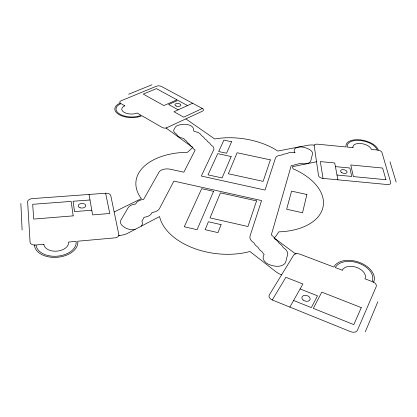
<?xml version="1.0" encoding="UTF-8"?>
<svg xmlns="http://www.w3.org/2000/svg" width="417" height="417" viewBox="0 0 417 417"><rect width="100%" height="100%" fill="white"/><g stroke="black" fill="none" stroke-linecap="round" stroke-linejoin="round"><path stroke-width="0.63" d="M118.97 235.271L110.771 195.62A4.634 2.763 -0.2 0 0 105.626 193.233L32.297 198.617A4.868 2.851 -4.4 0 0 27.631 201.807L30.066 242.209A5.223 3.284 -5.8 0 0 35.502 245.034L34.455 245.128A21.736 13.839 -4.6 0 0 57.562 257.263A21.736 13.839 -4.6 0 0 77.734 241.219L114.748 237.878A4.952 3.174 -0.5 0 0 118.97 235.271L118.85 235.558L120.19 235.438A17.483 11.014 -0.1 0 0 127.988 233.103L159.612 216.559L159.784 217.439A61.659 38.14 7 0 0 245.623 252.53L249.95 251.498L275.752 271.608A17.962 11.822 12.7 0 0 280.057 274.219L281.579 274.866M314.142 145.288L318.52 175.604A4.201 2.309 12.1 0 0 323.019 178.398L387.33 184.543A4.248 2.257 15.1 0 0 390.724 182.51L381.967 152.539A3.977 2.007 13.8 0 0 377.521 150.037L378.287 150.115A16.586 8.403 13.1 0 0 359.986 139.841A16.586 8.403 13.1 0 0 346.074 146.972L317.592 144.193A3.941 2.043 11.2 0 0 314.142 145.288L314.1 145.095A14.402 7.589 11.3 0 0 307.631 145.304L277.769 151.048L275.413 149.547A56.206 31.676 7.7 0 0 217.481 138.538L214.75 138.986L185.951 118.96M365.349 331.734L377.786 301.856M289.872 307.094L302.909 283.977L285.89 277.305L272.254 299.969L350.681 331.692A5.588 3.862 20.2 0 0 357.442 330.228L376.207 286.63A5.192 3.32 18.8 0 0 372.689 281.751L373.653 282.116A21.366 13.672 17.3 0 0 359.558 262.444A21.366 13.672 17.3 0 0 333.803 267.016L299.828 254.141A4.921 3.18 13.2 0 0 293.615 255.204L269.392 294.767A5.275 3.685 12.8 0 0 272.254 299.969M141.332 226.123L141.394 226.045A10.201 6.432 1 0 0 142.098 221.745L141.879 221.291L144.079 217.252L144.824 217.163A9.94 6.14 1.8 0 0 151.647 213.28L152.106 212.425L152.841 212.336A9.826 6.02 2.4 0 0 159.523 208.536L173.873 181.098L261.589 200.577L250.075 235.845A10.117 6.453 10 0 0 253.52 242.538L254.307 243.387A10.19 6.536 10.4 0 0 257.591 246.942L258.384 247.807A10.269 6.625 10.8 0 0 261.714 251.415L262.522 252.29A10.347 6.714 11.2 0 0 263.841 254.24L264.19 254.589L263.893 254.975A10.482 6.886 11.5 0 0 270.524 265.082A32.349 20.72 11.5 0 0 273.719 265.89A10.488 6.891 11.7 0 0 285.864 261.553L287.537 254.808A10.362 6.724 11.6 0 0 283.654 247.88L282.825 247.02A10.284 6.636 11.2 0 0 279.421 243.481L278.608 242.637A10.206 6.547 10.8 0 0 275.251 239.149L274.641 238.8L274.094 237.68A10.133 6.463 10.4 0 0 271.868 235.365L271.3 234.985L291.196 165.716L291.801 165.653A8.658 4.707 10.2 0 0 295.054 164.59L296.023 164.319A8.627 4.665 10.4 0 0 299.495 163.48L301.168 163.521A8.611 4.629 10.8 0 0 310.806 160.79L312.484 154.009A8.481 4.493 10.8 0 0 307.928 148.733L306.255 148.056A8.47 4.483 10.7 0 0 296.768 147.529A8.47 4.483 10.7 0 0 294.803 152.361L295.08 152.763A8.585 4.618 10.4 0 0 287.058 153.524L286.104 153.784A8.616 4.66 10.2 0 0 282.116 154.869L281.152 155.129A8.648 4.702 9.9 0 0 275.449 158.121L265.019 190.063L201.333 176.052L213.681 149.823A8.59 4.67 5.9 0 0 211.143 145.038L210.533 144.438A8.543 4.618 5.7 0 0 208.026 141.957L207.426 141.368A8.496 4.561 5.5 0 0 204.95 138.918L204.356 138.329A8.449 4.509 5.4 0 0 201.906 135.911L201.317 135.327A8.403 4.457 5.2 0 0 195.375 131.652L194.186 131.397L193.326 129.984A8.293 4.337 4.9 0 0 190.235 125.46A8.293 4.337 4.9 0 0 181.473 124.501L179.466 124.912A8.309 4.347 4.8 0 0 175.26 127.305L174.051 129.369A8.35 4.389 4.7 0 0 176.188 133.893L176.751 134.472A8.392 4.441 4.8 0 0 182.641 138.209L184.012 138.809A8.444 4.504 5.2 0 0 186.19 140.826L186.769 141.42A8.491 4.556 5.3 0 0 189.188 143.907L189.771 144.511A8.538 4.608 5.5 0 0 192.221 147.024L192.81 147.634A8.585 4.665 5.6 0 0 194.703 149.802L195.156 150.094L183.84 172.205L170.386 169.245A9.174 5.285 3.8 0 0 158.981 172.2L143.599 199.451L142.88 199.529A9.826 6.005 2.1 0 0 136.14 203.204L135.661 204.038L134.931 204.116A9.94 6.125 1.5 0 0 128.05 207.869L121.086 219.764A10.185 6.406 0.9 0 0 122.937 226.176L124.48 227.312A10.201 6.432 1 0 0 134.566 229.459L135.139 229.36M114.248 211.945L141.373 198.617L140.06 196.808A58.833 34.627 5.3 0 1 183.756 152.403L187.452 152.299L192.758 147.482L166.112 128.045L202.516 111.141A3.732 1.866 5.6 0 0 202.313 108.483L161.546 86.501A3.602 1.715 3.9 0 0 156.479 86.21L120.998 100.82A3.784 1.866 2.3 0 0 120.711 103.447L120.2 103.155A16.107 8.069 2.5 0 0 119.053 114.607A16.107 8.069 2.5 0 0 141.968 115.77L161.973 127.362A3.92 2.043 3.9 0 0 166.534 127.977M202.313 108.483L183.741 117.172L173.978 111.73L192.612 103.254M128.577 94.268L151.96 84.74M296.143 253.739L295.57 253.875L274.261 238.039L276.711 235.094L278.707 231.878L282.794 231.654A58.927 34.653 9.6 0 0 323.076 206.816A58.927 34.653 9.6 0 0 295.236 169.745L293.141 168.822L292.322 166.722L316.44 161.78M91.787 210.22L74.539 211.591L73.069 201.26L90.009 199.983M337.004 175.025L351.719 176.438L349.889 168.015L335.424 166.623M300.104 288.95L317.519 295.825L311.327 307.59L293.599 300.48M187.53 105.569L177.991 100.377L168.63 104.516L178.2 109.812M389.989 161.765L396.15 182.093M105.626 193.233L109.77 213.504L92.6 214.896L89.05 194.452M337.906 179.821L334.736 162.979L320.355 161.588L323.019 178.398M20.85 203.465L22.117 229.96M306.886 194.499L302.528 212.764L286.656 209.23L291.566 191.142L306.886 194.499M256.575 200.89L247.953 226.525L210.017 217.893L220.426 192.852L256.575 200.89M270.372 159.873L263.143 181.369L228.354 173.769L237.091 152.747L270.372 159.873M221.088 224.654L217.982 232.623L205.122 229.668L208.411 221.755L221.088 224.654M231.185 156.542L222.084 177.955L208.01 174.869L217.721 153.644L231.185 156.542M213.593 191.33L197.064 229.704L184.262 226.754L201.682 188.682L213.593 191.33M231.591 141.759L226.561 153.237L218.68 151.543L223.908 140.128L231.591 141.759M361.289 307.621L353.804 324.614L313.313 308.382L321.799 292.135L361.289 307.621M176.944 99.809L163.876 105.569L143.26 94.091L156.411 88.633L176.944 99.809M43.848 244.284L36.128 244.977A20.079 12.786 -4.6 0 0 57.473 256.163A20.079 12.786 -4.6 0 0 76.113 241.365L68.576 242.048A12.416 7.907 -4.6 0 1 57.04 251.133A12.416 7.907 -4.6 0 1 43.848 244.284M73.183 215.87L33.709 219.061L32.693 204.304L71.171 201.401L73.183 215.87M385.954 179.717L353.35 176.594L350.791 164.97L382.639 168.046L385.954 179.717M352.985 147.644L347.304 147.092A15.32 7.761 13.1 0 1 360.152 140.493A15.32 7.761 13.1 0 1 377.062 149.995L371.396 149.442A9.476 4.801 13.1 0 0 360.924 143.531A9.476 4.801 13.1 0 0 352.985 147.644M342.227 270.206L335.299 267.584A19.74 12.63 17.3 0 1 359.1 263.341A19.74 12.63 17.3 0 1 372.11 281.532L364.995 278.837A12.208 7.808 17.3 0 0 356.978 267.532A12.208 7.808 17.3 0 0 342.227 270.206M124.787 105.809L121.013 103.624A14.876 7.454 2.5 0 0 119.966 114.201A14.876 7.454 2.5 0 0 141.123 115.28L137.224 113.017A9.2 4.613 2.5 0 1 124.172 112.335A9.2 4.613 2.5 0 1 124.787 105.809M80.08 207.786A3.821 2.304 -1.8 0 0 85.803 205.675A3.821 2.304 -1.8 0 0 80.08 203.798A3.821 2.304 -1.8 0 0 80.08 207.786M176.188 106.043A2.976 1.475 4.6 0 0 180.837 105.235A2.976 1.475 4.6 0 0 176.615 103.515A2.976 1.475 4.6 0 0 176.188 106.043M303.143 300.037A4.233 2.909 15.4 0 0 310.055 299.588A4.233 2.909 15.4 0 0 304.879 295.299A4.233 2.909 15.4 0 0 303.143 300.037M341.731 172.586A3.326 1.788 13 0 0 347.043 172.362A3.326 1.788 13 0 0 342.711 169.636A3.326 1.788 13 0 0 341.731 172.586"/></g></svg>
